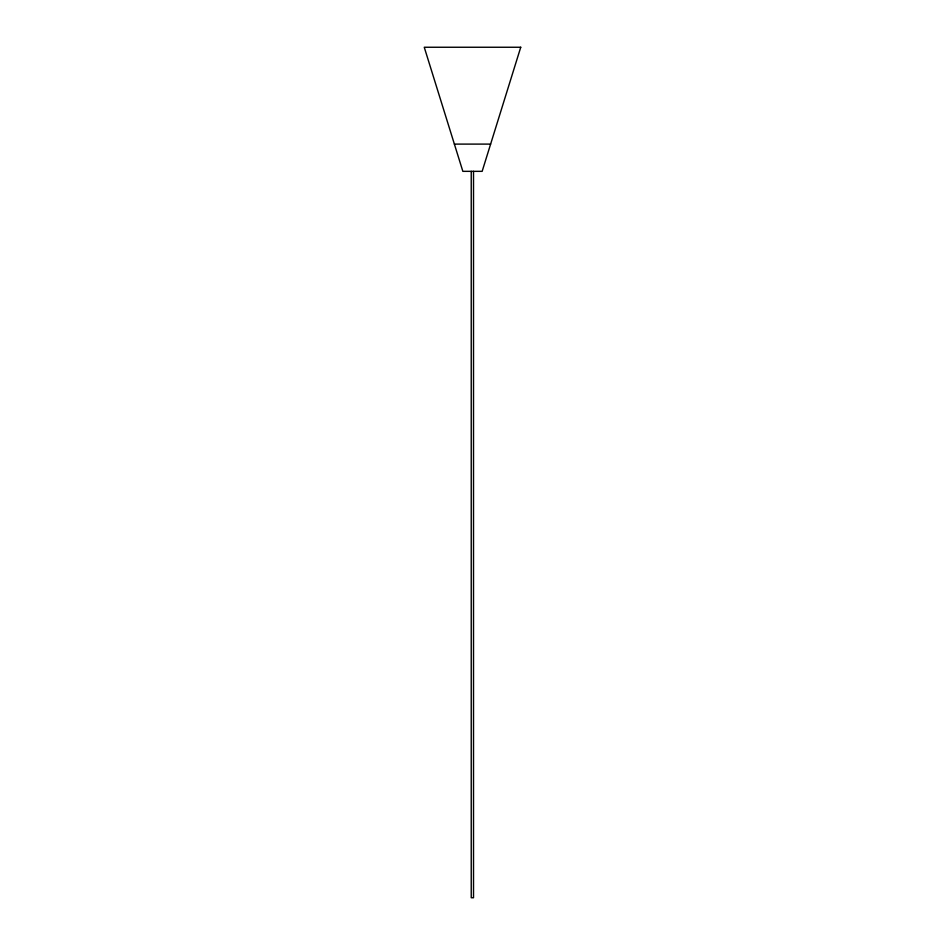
<?xml version="1.0" encoding="UTF-8"?>
<svg xmlns="http://www.w3.org/2000/svg" width="945" height="945" viewBox="0 0 945 945"><rect width="100%" height="100%" fill="white"/><g stroke="black" fill="none" stroke-linecap="round" stroke-linejoin="round"><path stroke-width="1.42" d="M454.38 144.101L490.62 144.101M473.516 171.34L473.516 897.75L471.236 897.75L471.236 171.34M520.742 47.25L482.151 171.34L462.849 171.34L424.258 47.25L520.742 47.25"/></g></svg>
